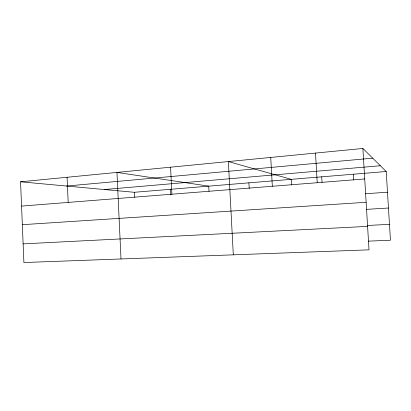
<?xml version="1.0" encoding="UTF-8"?>
<svg xmlns="http://www.w3.org/2000/svg" width="411" height="411" viewBox="0 0 411 411"><rect width="100%" height="100%" fill="white"/><g stroke="black" fill="none" stroke-linecap="round" stroke-linejoin="round"><path stroke-width="0.62" d="M362.882 148.463L369.011 249.842L23.905 262.537L20.55 181.801L362.882 148.463L386.212 171.51L390.45 240.224L368.189 241.159M66.525 186.044L372.695 158.163M104.327 189.533L380.37 165.741M20.55 181.801L134.279 192.291L386.212 171.51M21.562 206.101L364.721 178.955M365.322 193.761L387.491 192.204M22.333 224.689L366.134 202.289M366.268 209.374L388.467 208.023M367.239 225.49L389.469 224.349M23.129 243.872L367.593 226.389M353.342 174.223L353.681 179.931M321.715 176.833L322.039 182.433M315.504 153.077L317.22 182.715M291.589 185.017L291.265 179.345L228.362 161.564L233.304 254.835M270.736 157.439L272.329 186.265M248.912 182.838L249.22 188.546M208.999 191.269L208.737 186.152L116.95 172.415L121.004 258.966M170.565 167.195L171.911 194.208M170.57 189.301L170.853 194.912M134.279 192.291L134.515 197.331M67.07 177.269L68.18 202.412"/></g></svg>
